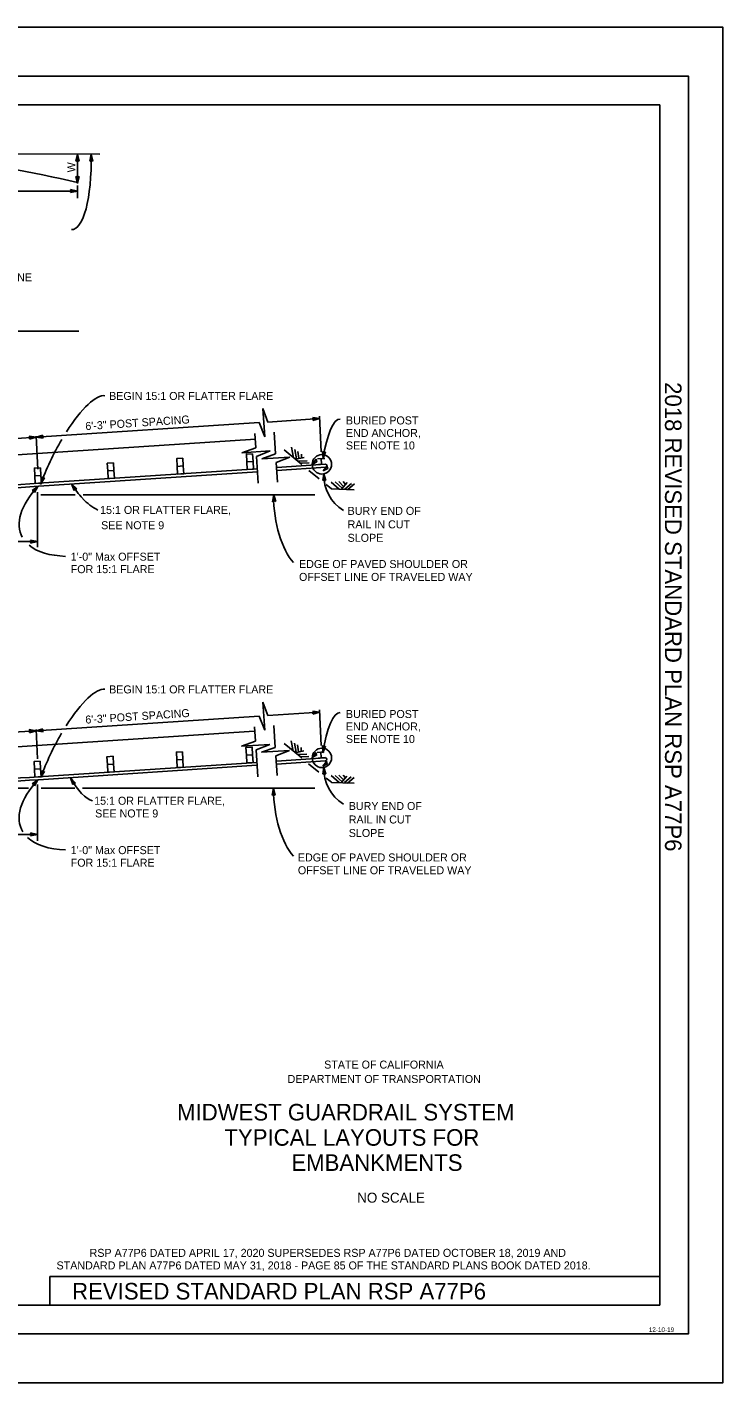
# Model space of a CAD drawing. Extents: x -893 to 867, y -474 to 712.
# Drawn here: x 258 to 867, y -474 to 712 of the extents above; entities that cross this region are included whole.
import ezdxf

# ---------------------------------------------------------------- set-up
doc = ezdxf.new("R2010")
doc.units = 0
for name, color, linetype in [('10 Sheet Format', 7, 'Continuous'), ('56 Stage 3 Anno', 7, 'Continuous'), ('57 Undefined', 7, 'Continuous'), ('60 Nongeo Data', 7, 'Continuous')]:
    doc.layers.add(name, color=color, linetype=linetype)

msp = doc.modelspace()

# ---------------------------------------------------------------- linework, layer by layer
at = {"layer": '10 Sheet Format'}
for p, q in [((-813.5, 644), (811.5, 644)), ((811.5, -406), (811.5, 644)), ((277.7, -381), (811.5, -381)), ((277.7, -405.9), (277.7, -381)), ((-813.5, -406), (811.5, -406)), ((836.6, -431), (836.6, -431))]:
    msp.add_line(p, q, dxfattribs=at)
for points in [[(-893.5, -474), (866.5, -474), (866.5, 712), (-893.5, 712)], [(-863.4, 669), (836.6, 669), (836.6, -431), (-863.4, -431)], [(-863.4, 669), (836.6, 669), (836.6, -431), (-863.4, -431)]]:
    msp.add_lwpolyline(points, close=True, dxfattribs=at)
at = {"layer": '56 Stage 3 Anno'}
for p, q in [((300.7, 594.8), (302, 600.8)), ((302, 595.6), (300.7, 594.8)), ((300.7, 594.8), (300.7, 594.8)), ((301, 595), (302, 599.4)), ((301.4, 595.3), (302, 598.1)), ((301.7, 595.5), (302, 596.7)), ((302, 600.8), (302, 575.3)), ((302, 600.8), (302, 600.8)), ((302, 600.8), (303.4, 594.8)), ((302, 599.4), (303, 595.1)), ((302, 598.1), (302.6, 595.2)), ((302, 596.7), (302.3, 595.5)), ((303.4, 594.8), (302, 595.6)), ((303.4, 594.8), (303.4, 594.8)), ((312.8, 594.8), (314, 600.8)), ((314.1, 595.6), (312.8, 594.8)), ((312.8, 594.8), (312.8, 594.8)), ((313.2, 595), (314.1, 599.4)), ((313.5, 595.2), (314.1, 598)), ((313.9, 595.4), (314.1, 596.7)), ((314, 600.8), (314, 600.8)), ((314, 600.8), (315.5, 594.8)), ((314.1, 599.4), (315.1, 595.1)), ((314.1, 598), (314.8, 595.2)), ((314.1, 596.7), (314.4, 595.5)), ((315.5, 594.8), (314.1, 595.6)), ((315.5, 594.8), (315.5, 594.8)), ((302, 575.3), (300.7, 581.3)), ((300.7, 581.3), (300.7, 581.3)), ((300.7, 581.3), (302, 580.5)), ((302, 580.5), (303.4, 581.3)), ((303.4, 581.3), (302, 575.3)), ((303.4, 581.3), (303.4, 581.3)), ((296.8, 568.5), (296, 569.8)), ((296, 569.8), (296, 569.8)), ((296, 569.8), (302, 568.5)), ((296.2, 569.5), (300.6, 568.5)), ((302, 576.6), (301.1, 581)), ((302, 578), (301.4, 580.8)), ((302, 579.4), (301.8, 580.6)), ((303, 581), (302, 576.6)), ((302.6, 580.8), (302, 578)), ((302.3, 580.6), (302, 579.4)), ((302, 575.3), (302, 575.3)), ((302, 562.3), (302, 573.4)), ((32.8, 568.5), (302, 568.5)), ((32.8, 568.5), (302, 568.5)), ((302, 568.5), (296, 567.2)), ((296, 567.2), (296.8, 568.5)), ((296, 567.2), (296, 567.2)), ((300.6, 568.5), (296.3, 567.5)), ((299.3, 568.5), (296.4, 567.9)), ((296.5, 569.1), (299.3, 568.5)), ((296.7, 568.8), (297.9, 568.5)), ((297.9, 568.5), (296.7, 568.2)), ((302, 568.5), (302, 568.5)), ((465.8, 353.6), (464.2, 378.3)), ((464.2, 378.3), (468.5, 366.5)), ((513.8, 369.5), (468.5, 366.5)), ((508.6, 369.1), (507.8, 370.4)), ((507.8, 370.4), (507.8, 370.4)), ((507.8, 370.4), (513.8, 369.5)), ((513.8, 369.5), (507.9, 367.7)), ((507.9, 367.7), (508.6, 369.1)), ((507.9, 367.7), (507.9, 367.7)), ((508, 370.1), (512.4, 369.4)), ((512.4, 369.4), (508.1, 368.1)), ((508.2, 369.7), (511.1, 369.3)), ((511.1, 369.3), (508.3, 368.5)), ((508.4, 369.4), (509.7, 369.2)), ((509.7, 369.2), (508.5, 368.8)), ((513.7, 371.5), (515.2, 340.3)), ((513.8, 369.5), (513.8, 369.5)), ((460.9, 366), (265.9, 353.2)), ((457.2, 356.6), (458, 344)), ((465.8, 353.6), (460.9, 366)), ((474, 357.7), (475.3, 338.7)), ((265.9, 353.2), (204.4, 349.2)), ((260.7, 352.9), (259.8, 354.1)), ((259.8, 354.1), (259.8, 354.1)), ((259.8, 354.1), (265.9, 353.2)), ((265.9, 353.2), (260, 351.5)), ((260, 351.5), (260.7, 352.9)), ((260, 351.5), (260, 351.5)), ((260.1, 353.8), (264.5, 353.1)), ((264.5, 353.1), (260.2, 351.9)), ((260.3, 353.5), (263.2, 353)), ((263.2, 353), (260.4, 352.2)), ((260.5, 353.1), (261.8, 352.9)), ((261.8, 352.9), (260.6, 352.6)), ((265.9, 353.2), (271.8, 354.9)), ((265.9, 354.2), (267.3, 325.3)), ((272, 352.3), (265.9, 353.2)), ((265.9, 353.2), (265.9, 353.2)), ((265.9, 353.2), (265.9, 353.2)), ((267.3, 353.3), (271.6, 354.6)), ((271.7, 352.6), (267.3, 353.3)), ((268.7, 353.4), (271.4, 354.2)), ((271.5, 352.9), (268.7, 353.4)), ((270, 353.5), (271.2, 353.8)), ((271.3, 353.3), (270, 353.5)), ((271.8, 354.9), (271.1, 353.5)), ((271.1, 353.5), (272, 352.3)), ((271.8, 354.9), (271.8, 354.9)), ((272, 352.3), (272, 352.3)), ((445.9, 339.6), (458, 344)), ((470.6, 341.2), (445.9, 339.6)), ((470.6, 341.2), (458.5, 336.4)), ((458.5, 336.4), (460, 312.9)), ((463.2, 334.3), (475.3, 338.7)), ((487.9, 335.9), (463.2, 334.3)), ((487.9, 335.9), (475.8, 331.1)), ((516.8, 334.6), (516.4, 340.7)), ((516.4, 340.7), (516.4, 340.7)), ((516.4, 340.7), (517.6, 339.7)), ((517, 336), (516.7, 340.5)), ((519, 340.3), (516.8, 334.6)), ((516.8, 334.6), (516.8, 334.6)), ((518.6, 340.2), (517, 336)), ((517.2, 337.3), (517, 340.2)), ((518.2, 340), (517.2, 337.3)), ((517.4, 338.7), (517.3, 339.9)), ((517.9, 339.9), (517.4, 338.7)), ((517.6, 339.7), (519, 340.3)), ((519, 340.3), (519, 340.3)), ((475.8, 331.1), (476.9, 314)), ((516.5, 315.2), (517.6, 321.2)), ((517.6, 321.2), (517.6, 321.2)), ((517.6, 321.2), (519.2, 315.3)), ((262.3, 306.6), (267.4, 310.1)), ((262.7, 306.6), (266.5, 309.1)), ((266.5, 309.1), (264.2, 305.2)), ((267.4, 310.1), (264.3, 304.8)), ((267.4, 310.1), (267.4, 310.1)), ((269.9, 312.5), (270.8, 318.6)), ((273.3, 317.7), (269.9, 312.5)), ((269.9, 312.5), (269.9, 312.5)), ((270.4, 313.8), (271, 318.2)), ((272.9, 317.6), (270.4, 313.8)), ((270.8, 318.6), (270.8, 318.6)), ((270.8, 318.6), (271.7, 317.4)), ((270.9, 315.1), (271.3, 318)), ((272.4, 317.5), (270.9, 315.1)), ((271.4, 316.4), (271.5, 317.6)), ((272.1, 317.4), (271.4, 316.4)), ((271.7, 317.4), (273.3, 317.7)), ((273.3, 317.7), (273.3, 317.7)), ((299.1, 306.5), (296.9, 312.3)), ((296.9, 312.3), (296.9, 312.3)), ((296.9, 312.3), (301.4, 308.1)), ((299.3, 306.9), (297.7, 311.1)), ((297.7, 311.1), (300.9, 308)), ((299.5, 307.3), (298.4, 310)), ((298.4, 310), (300.5, 308)), ((299.7, 307.7), (299.2, 308.8)), ((299.2, 308.8), (300.1, 308)), ((517.8, 316), (516.5, 315.2)), ((516.5, 315.2), (516.5, 315.2)), ((516.8, 315.4), (517.7, 319.9)), ((517.2, 315.7), (517.7, 318.5)), ((517.5, 315.8), (517.8, 317.1)), ((517.7, 319.8), (518.8, 315.5)), ((517.7, 318.5), (518.4, 315.7)), ((517.8, 317.1), (518.1, 315.9)), ((519.2, 315.3), (517.8, 316)), ((519.2, 315.3), (519.2, 315.3)), ((263.9, 306.3), (262.3, 306.6)), ((262.3, 306.6), (262.3, 306.6)), ((263.2, 306.5), (265.5, 308.1)), ((263.5, 306.4), (264.6, 307.1)), ((264.3, 304.8), (263.9, 306.3)), ((264.6, 307.1), (264, 306)), ((265.5, 308.1), (264.1, 305.6)), ((264.3, 304.8), (264.3, 304.8)), ((267, 305.1), (267, 260.4)), ((300, 302.9), (270.1, 302.9)), ((299.8, 308), (299.1, 306.5)), ((299.1, 306.5), (299.1, 306.5)), ((301.4, 308.1), (299.8, 308)), ((301.4, 308.1), (301.4, 308.1)), ((509.6, 302.9), (307.1, 302.9)), ((473.9, 302.9), (472.7, 296.8)), ((472.7, 296.8), (474, 297.7)), ((472.7, 296.8), (472.7, 296.8)), ((473.9, 301.5), (473, 297.1)), ((474, 300.1), (473.4, 297.3)), ((474, 298.7), (473.7, 297.5)), ((475.4, 296.9), (473.9, 302.9)), ((473.9, 302.9), (473.9, 302.9)), ((475, 297.1), (473.9, 301.5)), ((474.6, 297.3), (474, 300.1)), ((474.3, 297.5), (474, 298.7)), ((474, 297.7), (475.4, 296.9)), ((475.4, 296.9), (475.4, 296.9)), ((267, 261.9), (21.4, 261.9)), ((261.8, 261.9), (261, 263.2)), ((261, 263.2), (261, 263.2)), ((261, 263.2), (267, 261.9)), ((267, 261.9), (261, 260.5)), ((261, 260.5), (261.8, 261.9)), ((261.2, 262.9), (265.6, 261.9)), ((265.6, 261.9), (261.2, 260.9)), ((261.4, 262.5), (264.2, 261.9)), ((264.2, 261.9), (261.4, 261.2)), ((261.6, 262.1), (262.8, 261.9)), ((262.8, 261.9), (261.6, 261.6)), ((267, 264), (267, 256.9)), ((267, 261.9), (267, 261.9)), ((261, 260.5), (261, 260.5)), ((465.8, 96.9), (464.2, 121.5)), ((464.2, 121.5), (468.5, 109.7)), ((460.9, 109.2), (265.9, 96.5)), ((465.8, 96.9), (460.9, 109.2)), ((513.8, 112.7), (468.5, 109.7)), ((508.6, 112.4), (507.8, 113.6)), ((507.8, 113.6), (507.8, 113.6)), ((507.8, 113.6), (513.8, 112.7)), ((513.8, 112.7), (507.9, 111)), ((507.9, 111), (508.6, 112.4)), ((507.9, 111), (507.9, 111)), ((508, 113.3), (512.4, 112.6)), ((512.4, 112.6), (508.1, 111.4)), ((508.2, 113), (511.1, 112.5)), ((511.1, 112.5), (508.3, 111.7)), ((508.4, 112.6), (509.7, 112.4)), ((509.7, 112.4), (508.5, 112.1)), ((513.7, 114.7), (515.2, 83.6)), ((513.8, 112.7), (513.8, 112.7)), ((265.9, 96.5), (204.4, 92.4)), ((260.7, 96.1), (259.8, 97.4)), ((259.8, 97.4), (259.8, 97.4)), ((259.8, 97.4), (265.9, 96.5)), ((265.9, 96.5), (260, 94.7)), ((260, 94.7), (260.7, 96.1)), ((260.1, 97.1), (264.5, 96.4)), ((264.5, 96.4), (260.2, 95.1)), ((260.3, 96.7), (263.2, 96.3)), ((263.2, 96.3), (260.4, 95.5)), ((260.5, 96.4), (261.8, 96.2)), ((261.8, 96.2), (260.6, 95.8)), ((265.9, 96.5), (271.8, 98.2)), ((265.9, 97.4), (267.1, 72)), ((272, 95.5), (265.9, 96.5)), ((265.9, 96.5), (265.9, 96.5)), ((265.9, 96.5), (265.9, 96.5)), ((267.3, 96.5), (271.6, 97.8)), ((271.7, 95.9), (267.3, 96.5)), ((268.7, 96.6), (271.4, 97.4)), ((271.5, 96.2), (268.7, 96.6)), ((270, 96.7), (271.2, 97.1)), ((271.3, 96.5), (270, 96.7)), ((271.8, 98.2), (271.1, 96.8)), ((271.1, 96.8), (272, 95.5)), ((271.8, 98.2), (271.8, 98.2)), ((272, 95.5), (272, 95.5)), ((456.8, 99.8), (457.7, 87.2)), ((473.7, 100.9), (474.9, 81.9)), ((260, 94.7), (260, 94.7)), ((445.6, 82.9), (457.7, 87.2)), ((470.3, 84.5), (445.6, 82.9)), ((470.3, 84.5), (458.2, 79.7)), ((516.7, 77.2), (516.3, 83.4)), ((516.3, 83.4), (516.3, 83.4)), ((516.3, 83.4), (517.5, 82.4)), ((516.9, 78.6), (516.6, 83.1)), ((458.2, 79.7), (459.7, 56.2)), ((462.9, 77.6), (474.9, 81.9)), ((487.5, 79.2), (462.9, 77.6)), ((487.5, 79.2), (475.4, 74.4)), ((475.4, 74.4), (476.6, 57.3)), ((518.9, 83), (516.7, 77.2)), ((516.7, 77.2), (516.7, 77.2)), ((518.5, 82.8), (516.9, 78.6)), ((517.1, 80), (516.9, 82.8)), ((518.1, 82.6), (517.1, 80)), ((517.3, 81.3), (517.2, 82.6)), ((517.8, 82.5), (517.3, 81.3)), ((517.5, 82.4), (518.9, 83)), ((518.9, 83), (518.9, 83)), ((269.9, 55.7), (270.8, 61.8)), ((273.3, 60.9), (269.9, 55.7)), ((270.4, 57.1), (271, 61.5)), ((272.9, 60.8), (270.4, 57)), ((270.8, 61.8), (270.8, 61.8)), ((270.8, 61.8), (271.7, 60.6)), ((270.9, 58.3), (271.3, 61.2)), ((272.4, 60.7), (270.9, 58.3)), ((271.4, 59.6), (271.5, 60.9)), ((272.1, 60.7), (271.4, 59.6)), ((271.7, 60.6), (273.3, 60.9)), ((273.3, 60.9), (273.3, 60.9)), ((516.5, 58.4), (517.6, 64.5)), ((516.8, 58.7), (517.7, 63.1)), ((517.2, 58.9), (517.7, 61.7)), ((517.5, 59.1), (517.8, 60.3)), ((517.6, 64.5), (517.6, 64.5)), ((517.6, 64.5), (519.2, 58.5)), ((517.7, 63.1), (518.8, 58.8)), ((517.7, 61.7), (518.4, 58.9)), ((517.8, 60.3), (518.1, 59.1)), ((262.3, 49.9), (267.4, 53.4)), ((263.9, 49.6), (262.3, 49.9)), ((262.3, 49.9), (262.3, 49.9)), ((262.7, 49.8), (266.5, 52.4)), ((263.2, 49.7), (265.5, 51.3)), ((263.5, 49.6), (264.6, 50.3)), ((264.3, 48.1), (263.9, 49.6)), ((264.6, 50.3), (264, 49.3)), ((265.5, 51.3), (264.1, 48.8)), ((266.5, 52.3), (264.2, 48.5)), ((267.4, 53.4), (264.3, 48.1)), ((264.3, 48.1), (264.3, 48.1)), ((267, 49.3), (267, 0.1)), ((267.4, 53.4), (267.4, 53.4)), ((269.9, 55.7), (269.9, 55.7)), ((298, 49.3), (296, 55.1)), ((296, 55.1), (296, 55.1)), ((296, 55.1), (300.3, 50.7)), ((298.2, 49.7), (296.7, 53.9)), ((296.7, 53.9), (299.8, 50.7)), ((298.4, 50.1), (297.4, 52.8)), ((297.4, 52.8), (299.5, 50.7)), ((298.7, 50.7), (298, 49.3)), ((298, 49.3), (298, 49.3)), ((298.6, 50.4), (298.2, 51.6)), ((298.2, 51.6), (299, 50.7)), ((300.3, 50.7), (298.7, 50.7)), ((300.3, 50.7), (300.3, 50.7)), ((517.8, 59.3), (516.5, 58.4)), ((516.5, 58.4), (516.5, 58.4)), ((519.2, 58.5), (517.8, 59.3)), ((519.2, 58.5), (519.2, 58.5)), ((259.1, 46.1), (164.4, 46.1)), ((299.6, 46.1), (270.2, 46.1)), ((509.6, 46.1), (306.4, 46.1)), ((473.4, 46.1), (472.2, 40.1)), ((472.2, 40.1), (473.5, 40.9)), ((472.2, 40.1), (472.2, 40.1)), ((473.5, 44.7), (472.6, 40.3)), ((473.5, 43.4), (472.9, 40.5)), ((473.5, 42), (473.3, 40.8)), ((474.9, 40.1), (473.4, 46.1)), ((473.4, 46.1), (473.4, 46.1)), ((474.5, 40.4), (473.5, 44.7)), ((474.2, 40.6), (473.5, 43.4)), ((473.8, 40.8), (473.5, 42)), ((473.5, 40.9), (474.9, 40.1)), ((474.9, 40.1), (474.9, 40.1)), ((267, 5.8), (21.4, 5.8)), ((261.8, 5.8), (261, 7.1)), ((261, 7.1), (261, 7.1)), ((261, 7.1), (267, 5.8)), ((267, 5.8), (261, 4.5)), ((261, 4.5), (261.8, 5.8)), ((261, 4.5), (261, 4.5)), ((261.2, 6.8), (265.6, 5.8)), ((265.6, 5.8), (261.2, 4.8)), ((261.4, 6.4), (264.2, 5.8)), ((264.2, 5.8), (261.4, 5.2)), ((261.6, 6.1), (262.8, 5.8)), ((262.8, 5.8), (261.6, 5.5)), ((267, 5.8), (267, 5.8))]:
    msp.add_line(p, q, dxfattribs=at)
for centre, radius, start, end in [((552.9, 319.4), 35.3, 176.9939, 239.0191), ((367.1, 356.1), 82.8, 211.9896, 223.1594), ((341.6, 332.2), 47.9, 223.1594, 243.0806), ((552.9, 62.6), 35.3, 176.9939, 239.0191)]:
    msp.add_arc(centre, radius, start, end, dxfattribs=at)
for centre, major_axis, ratio, start_param, end_param in [((291, 619.3), (-6.3, 84.5), 0.262785, 3.114531, 4.472513), ((296.8, 325.4), (-30.8, -63.6), 0.278854, 3.227108, 4.314499), ((528.5, 316.5), (-3.4, -52.6), 0.25861, 3.14222, 4.378478), ((296.8, 325.4), (-30.8, -63.6), 0.278854, 4.431305, 5.057274), ((338.3, 304.1), (85.6, 36.3), 0.485294, 2.313461, 3.194406), ((506.9, 306.5), (0.7, 71), 0.471531, 1.632457, 2.664812), ((338.3, 304.1), (85.6, 36.3), 0.485294, 3.388703, 3.946436), ((296.8, 68.6), (-30.8, -63.6), 0.278854, 3.227108, 4.322051), ((528.5, 59.8), (-3.4, -52.6), 0.25861, 3.14222, 4.39139), ((296.8, 68.6), (-30.8, -63.6), 0.278854, 4.43569, 5.046206), ((338.3, 47.3), (85.6, 36.3), 0.485294, 2.313461, 3.215032), ((306, 65.4), (13.8, -29.9), 0.412635, 4.884363, 5.957316), ((506.9, 49.7), (0.7, 71), 0.471531, 1.632457, 2.664812), ((338.3, 47.3), (85.6, 36.3), 0.485294, 3.353089, 3.946436)]:
    msp.add_ellipse(centre, major_axis=major_axis, ratio=ratio, start_param=start_param, end_param=end_param, dxfattribs=at)
at = {"layer": '57 Undefined'}
msp.add_line((29.9, 446), (303.2, 446), dxfattribs=at)
at = {"layer": '60 Nongeo Data'}
for p, q in [((321.6, 600.8), (79.8, 601.3)), ((172.8, 332.7), (457.8, 351.5)), ((491.1, 335.3), (489.3, 344.5)), ((493.7, 334.3), (492.1, 342.5)), ((492.8, 333.9), (500.2, 335.5)), ((495.7, 334.8), (494.8, 340.7)), ((495.2, 332.3), (502.9, 332.6)), ((498, 335.2), (498, 338.4)), ((512.1, 334.2), (518.3, 334.7)), ((515.2, 334.5), (515.6, 329.6)), ((267.9, 312.9), (459.2, 325.5)), ((268.1, 310.3), (459.4, 322.9)), ((476.4, 326.7), (519.1, 329.5)), ((476.5, 324.1), (519.2, 326.9)), ((497, 330.4), (504.6, 330.7)), ((512.8, 329.2), (518.9, 329.7)), ((530.9, 307.8), (523.9, 314)), ((533.5, 308.6), (527.3, 314.1)), ((534.8, 310.2), (530.5, 314.4)), ((533, 307.7), (538, 313.5)), ((536.4, 311.8), (534.4, 314.4)), ((535.9, 307.9), (541.8, 312.7)), ((538.4, 307.5), (544.3, 312.3)), ((171.8, 77.4), (456.7, 96.2)), ((490.8, 78.6), (489, 87.7)), ((493.4, 77.6), (491.8, 85.7)), ((495.4, 78.1), (494.5, 84)), ((476, 69.9), (518.7, 72.7)), ((492.5, 77.2), (499.9, 78.8)), ((494.9, 75.6), (502.5, 75.9)), ((496.6, 73.7), (504.3, 74)), ((497.7, 78.4), (497.7, 81.7)), ((511.8, 77.5), (517.9, 78)), ((512.5, 72.4), (518.6, 72.9)), ((514.9, 77.7), (515.3, 72.9)), ((267.6, 56.2), (458.9, 68.8)), ((267.8, 53.6), (459, 66.2)), ((476.2, 67.3), (518.9, 70.1)), ((530.9, 51.1), (523.9, 57.3)), ((533.5, 51.8), (527.3, 57.4)), ((534.8, 53.4), (530.5, 57.6)), ((532.7, 51), (537.6, 56.7)), ((536.4, 55.1), (534.4, 57.7)), ((535.6, 51.1), (541.5, 56)), ((538.1, 50.7), (544, 55.6))]:
    msp.add_line(p, q, dxfattribs=at)
for points in [[(394.2, 334.8), (388.8, 334.5), (389.2, 327.7), (394.6, 328.1)], [(455.2, 338.8), (449.8, 338.5), (450.2, 331.8), (455.6, 332.1)], [(507.6, 329.7), (510.7, 334), (511.4, 331.8)], [(269.7, 326.5), (264.3, 326.2), (264.7, 319.4), (270.1, 319.7)], [(333.5, 330.8), (328.1, 330.5), (328.5, 323.7), (333.9, 324.1)], [(333.9, 324.1), (328.5, 323.7), (328.9, 317), (334.3, 317.3)], [(394.6, 328.1), (389.2, 327.7), (389.6, 321), (395, 321.3)], [(455.6, 332.1), (450.2, 331.8), (450.5, 325), (456, 325.3)], [(517, 323.7), (520.2, 327.9), (520.9, 325.7)], [(270.1, 319.7), (264.7, 319.4), (265.1, 312.7), (270.5, 313)], [(333.2, 74.1), (327.8, 73.7), (328.2, 67), (333.6, 67.3)], [(393.9, 78.1), (388.5, 77.7), (388.9, 71), (394.3, 71.3)], [(394.3, 71.3), (388.9, 71), (389.2, 64.2), (394.6, 64.5)], [(454.9, 82.1), (449.4, 81.8), (449.8, 75), (455.2, 75.3)], [(455.2, 75.3), (449.8, 75), (450.2, 68.3), (455.6, 68.6)], [(507.3, 73), (510.4, 77.2), (511.1, 75)], [(269.4, 69.7), (264, 69.4), (264.4, 62.7), (269.8, 63)], [(269.8, 63), (264.4, 62.7), (264.8, 55.9), (270.2, 56.2)], [(333.6, 67.3), (328.2, 67), (328.6, 60.2), (334, 60.5)], [(516.7, 65.4), (519.8, 69.6), (520.5, 67.4)]]:
    msp.add_lwpolyline(points, close=True, dxfattribs=at)
for points in [[(498.2, 329.4), (482.7, 342.1)], [(513.4, 316.9), (504.5, 324.2)], [(524.1, 308.1), (519.6, 311.8)], [(544.1, 307.2), (524.2, 308)], [(498.2, 72.6), (482.7, 85.4)], [(513.1, 60.2), (504.1, 67.5)], [(524.1, 51.4), (519.6, 55)], [(544.1, 50.5), (524.2, 51.3)]]:
    msp.add_lwpolyline(points, dxfattribs=at)
for centre in [(515.8, 329.5), (515.8, 72.7)]:
    msp.add_circle(centre, 8.5, dxfattribs=at)
for centre, radius, start, end in [((82.8, -343.9), 945.6, 76.5945, 91.5666), ((519.1, 328.2), 1.3, 273.7631, 93.7631), ((51.8, 3381.9), 3076.6, 269.457, 274.0273), ((51.8, 3381.9), 3079.2, 269.4662, 274.0273), ((518.8, 71.4), 1.3, 273.7631, 93.7631), ((51.5, 3125.2), 3076.6, 269.457, 274.0273), ((51.5, 3125.2), 3079.2, 269.4662, 274.0273)]:
    msp.add_arc(centre, radius, start, end, dxfattribs=at)

# ---------------------------------------------------------------- texts
at = {"layer": '10 Sheet Format'}
msp.add_text('2018 REVISED STANDARD PLAN RSP A77P6', height=14.5, rotation=270, dxfattribs=at).set_placement((815.9, 401.4))
for s, height, p in [('STATE OF CALIFORNIA', 7, (517.8, -199.1)), ('DEPARTMENT OF TRANSPORTATION', 7, (485.8, -211.7)), ('MIDWEST GUARDRAIL SYSTEM', 14.5, (389.1, -244.5)), ('TYPICAL LAYOUTS FOR', 14.5, (430.5, -266.6)), ('EMBANKMENTS', 14.5, (489.1, -288.6)), ('NO SCALE', 8.75, (546.7, -316.4)), ('RSP A77P6 DATED APRIL 17, 2020 SUPERSEDES RSP A77P6 DATED OCTOBER 18, 2019 AND', 7, (312.6, -363.8)), ('STANDARD PLAN A77P6 DATED MAY 31, 2018 - PAGE 85 OF THE STANDARD PLANS BOOK DATED 2018.', 7, (283.7, -374.8)), ('REVISED STANDARD PLAN RSP A77P6', 14.5, (297.3, -401.1)), ('12-10-19', 4, (801.8, -429.5))]:
    msp.add_text(s, height=height, dxfattribs=at).set_placement(p)
at = {"layer": '57 Undefined'}
for s, rotation, p in [('W', 90, (300.1, 584.9)), ('6\'-3" POST SPACING', 3.7503, (309.1, 359.4)), ('6\'-3" POST SPACING', 3.7503, (309.1, 102.6))]:
    msp.add_text(s, height=7, rotation=rotation, dxfattribs=at).set_placement(p)
for s, p in [('X = DISTANCE ALONG BASE LINE', (111.6, 489.6)), ('BEGIN 15:1 OR FLATTER FLARE', (329.7, 385.8)), ('BURIED POST', (536.8, 364.4)), ('END ANCHOR,', (536.8, 353.4)), ('SEE NOTE 10', (536.8, 342.5)), ('15:1 OR FLATTER FLARE,', (321.8, 286.1)), ('BURY END OF', (538.3, 285.3)), ('SEE NOTE 9', (322.7, 272.7)), ('RAIL IN CUT', (538.3, 273.5)), ('SLOPE', (538.3, 261.7)), ('1\'-0" Max OFFSET', (296.1, 245.2)), ('FOR 15:1 FLARE', (296.1, 234.3)), ('EDGE OF PAVED SHOULDER OR', (495.8, 238.8)), ('OFFSET LINE OF TRAVELED WAY', (495.8, 227.5)), ('BEGIN 15:1 OR FLATTER FLARE', (329.7, 129.1)), ('BURIED POST', (536.8, 107.6)), ('END ANCHOR,', (536.8, 96.7)), ('SEE NOTE 10', (536.8, 85.7)), ('15:1 OR FLATTER FLARE,', (316.6, 31.7)), ('SEE NOTE 9', (317.5, 20.6)), ('BURY END OF', (539.3, 27.1)), ('RAIL IN CUT', (539.3, 15.3)), ('SLOPE', (539.3, 3.5)), ('1\'-0" Max OFFSET', (296.1, -11.5)), ('EDGE OF PAVED SHOULDER OR', (494.8, -17.9)), ('FOR 15:1 FLARE', (296.1, -22.5)), ('OFFSET LINE OF TRAVELED WAY', (494.8, -29.1))]:
    msp.add_text(s, height=7, dxfattribs=at).set_placement(p)
at = {"layer": '60 Nongeo Data'}
for p in [(512.5, 336.6), (520.2, 335.3), (509.2, 330.5), (514.1, 320.9), (521.5, 326.7), (508.9, 73.7), (509.2, 73.7), (512.2, 79.9), (512.5, 79.9), (519.8, 78.6), (520.2, 78.6), (521.2, 70), (521.5, 70)]:
    msp.add_text('.', height=0.8, rotation=357.75, dxfattribs=at).set_placement(p)

doc.saveas('drawing.dxf')
